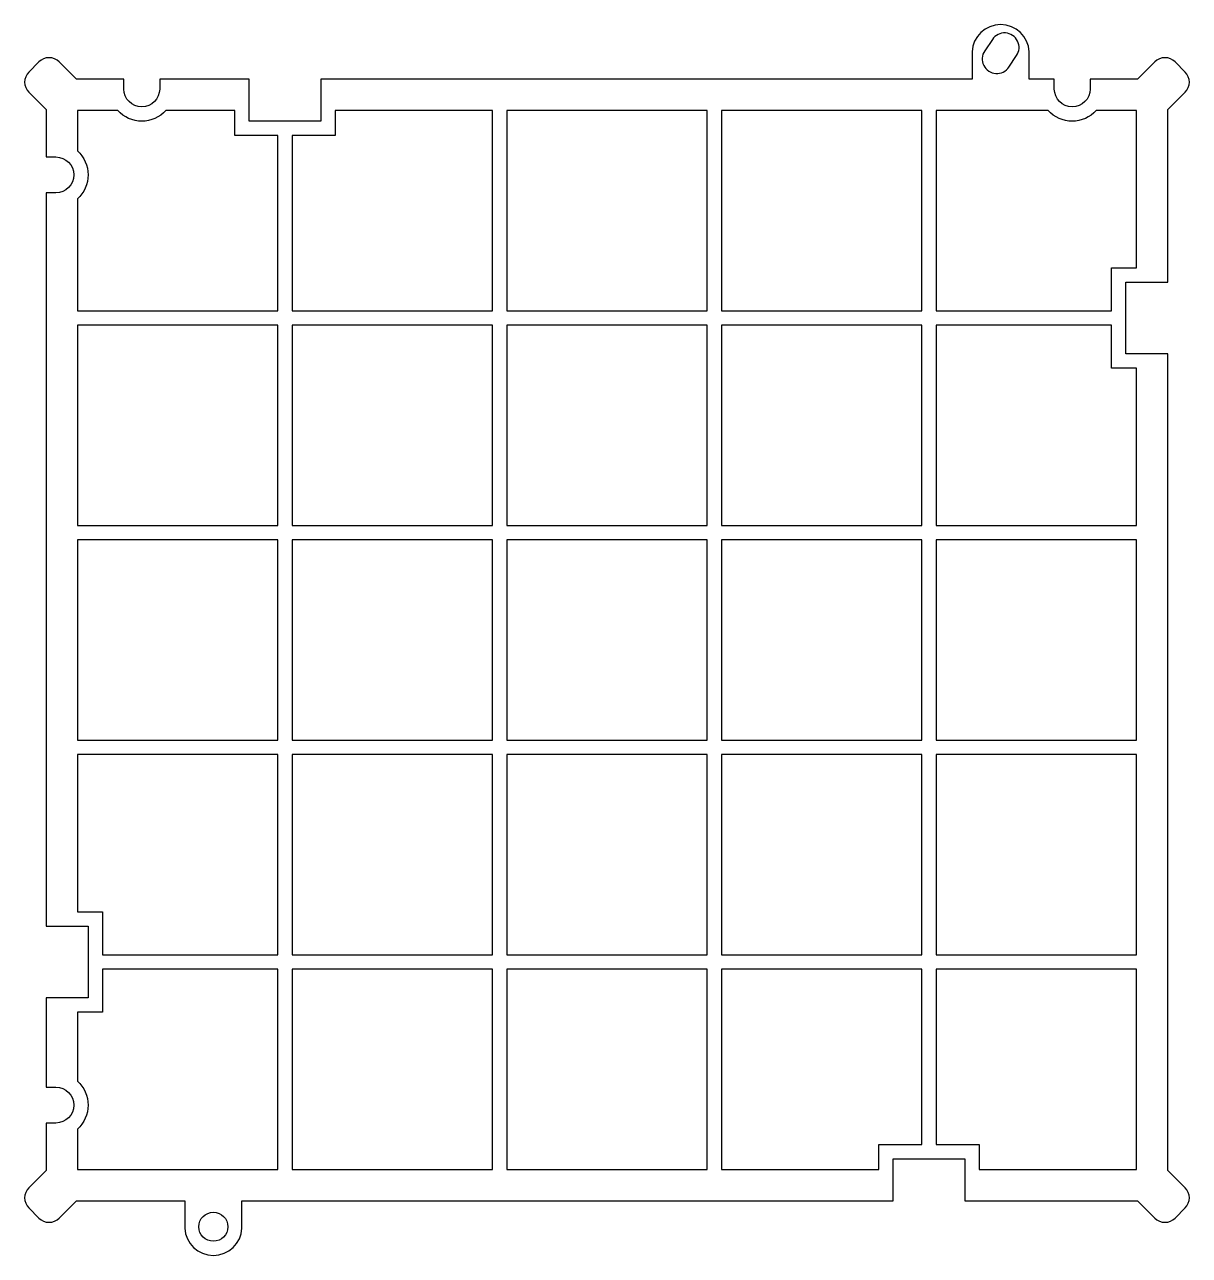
# Model space of a CAD drawing. Header units: inches. Extents: x -81 to 81, y -86 to 86.
import ezdxf

# ---------------------------------------------------------------- set-up
doc = ezdxf.new("R2010")
doc.units = ezdxf.units.IN
doc.header["$MEASUREMENT"] = 0
doc.layers.add('mask_support_grid', color=7, linetype='Continuous')
doc.layers.add('mask_support_outline', color=7, linetype='Continuous')

msp = doc.modelspace()

# ---------------------------------------------------------------- linework, layer by layer
at = {"layer": 'mask_support_grid'}
for points in [[(-74, 61.65), (-74, 46), (-46, 46), (-46, 70.5), (-52, 70.5), (-52, 74), (-61.65, 74, -0.447214), (-68.35, 74), (-74, 74), (-74, 68.35, -0.447214)], [(74, 52), (74, 74), (68.35, 74, -0.447214), (61.65, 74), (46, 74), (46, 46), (70.5, 46), (70.5, 52)], [(-74, -68.35), (-74, -74), (-46, -74), (-46, -46), (-70.5, -46), (-70.5, -52), (-74, -52), (-74, -61.65, -0.447214)]]:
    msp.add_lwpolyline(points, format="xyb", close=True, dxfattribs=at)
for points in [[(-44, 70.5), (-44, 46), (-16, 46), (-16, 74), (-38, 74), (-38, 70.5)], [(-14, 74), (-14, 46), (14, 46), (14, 74)], [(16, 74), (16, 46), (44, 46), (44, 74)], [(-74, 44), (-74, 16), (-46, 16), (-46, 44)], [(-44, 44), (-44, 16), (-16, 16), (-16, 44)], [(-14, 44), (-14, 16), (14, 16), (14, 44)], [(16, 44), (16, 16), (44, 16), (44, 44)], [(70.5, 44), (46, 44), (46, 16), (74, 16), (74, 38), (70.5, 38)], [(-74, 14), (-74, -14), (-46, -14), (-46, 14)], [(-44, 14), (-44, -14), (-16, -14), (-16, 14)], [(-14, 14), (-14, -14), (14, -14), (14, 14)], [(16, 14), (16, -14), (44, -14), (44, 14)], [(46, 14), (46, -14), (74, -14), (74, 14)], [(-70.5, -44), (-46, -44), (-46, -16), (-74, -16), (-74, -38), (-70.5, -38)], [(-44, -16), (-44, -44), (-16, -44), (-16, -16)], [(-14, -16), (-14, -44), (14, -44), (14, -16)], [(16, -16), (16, -44), (44, -44), (44, -16)], [(46, -16), (46, -44), (74, -44), (74, -16)], [(-44, -46), (-44, -74), (-16, -74), (-16, -46)], [(-14, -46), (-14, -74), (14, -74), (14, -46)], [(44, -70.5), (44, -46), (16, -46), (16, -74), (38, -74), (38, -70.5)], [(52, -74), (74, -74), (74, -46), (46, -46), (46, -70.5), (52, -70.5)]]:
    msp.add_lwpolyline(points, close=True, dxfattribs=at)
at = {"layer": 'mask_support_outline', "color": 7, "linetype": 'Continuous', "lineweight": 25}
msp.add_lwpolyline([(-80.79, -79.37), (-79.37, -80.79, 0.414214), (-76.54, -80.79), (-74.13, -78.38), (-59, -78.38), (-59, -82.19, 0.953125), (-51, -82.19), (-51, -78.38), (40, -78.38), (40, -72.5), (50, -72.5), (50, -78.38), (74.13, -78.38), (76.54, -80.79, 0.414214), (79.37, -80.79), (80.79, -79.37, 0.414214), (80.79, -76.54), (78.37, -74.13), (78.37, 40), (72.5, 40), (72.5, 50), (78.37, 50), (78.37, 74.13), (80.79, 76.54, 0.414214), (80.79, 79.37), (79.37, 80.79, 0.414214), (76.54, 80.79), (74.13, 78.37), (67.5, 78.37), (67.5, 77, -1), (62.5, 77), (62.5, 78.37), (59, 78.37), (59, 82.19, 0.953125), (51, 82.19), (51, 78.37), (-40, 78.37), (-40, 72.5), (-50, 72.5), (-50, 78.37), (-62.5, 78.37), (-62.5, 77, -1), (-67.5, 77), (-67.5, 78.37), (-74.13, 78.37), (-76.54, 80.79, 0.414214), (-79.37, 80.79), (-80.79, 79.37, 0.414214), (-80.79, 76.54), (-78.38, 74.13), (-78.38, 67.5), (-77, 67.5, -1), (-77, 62.5), (-78.38, 62.5), (-78.38, -40), (-72.5, -40), (-72.5, -50), (-78.38, -50), (-78.38, -62.5), (-77, -62.5, -1), (-77, -67.5), (-78.38, -67.5), (-78.38, -74.13), (-80.79, -76.54, 0.414214)], format="xyb", close=True, dxfattribs=at)
at = {"layer": 'mask_support_outline', "linetype": 'Continuous', "lineweight": 25}
msp.add_lwpolyline([(53.85, 83.93), (52.77, 82.33, 1), (56.15, 80.07), (57.23, 81.67, 1)], format="xyb", close=True, dxfattribs=at)
msp.add_circle((-55, -82), 2.03, dxfattribs=at)

doc.saveas('drawing.dxf')
